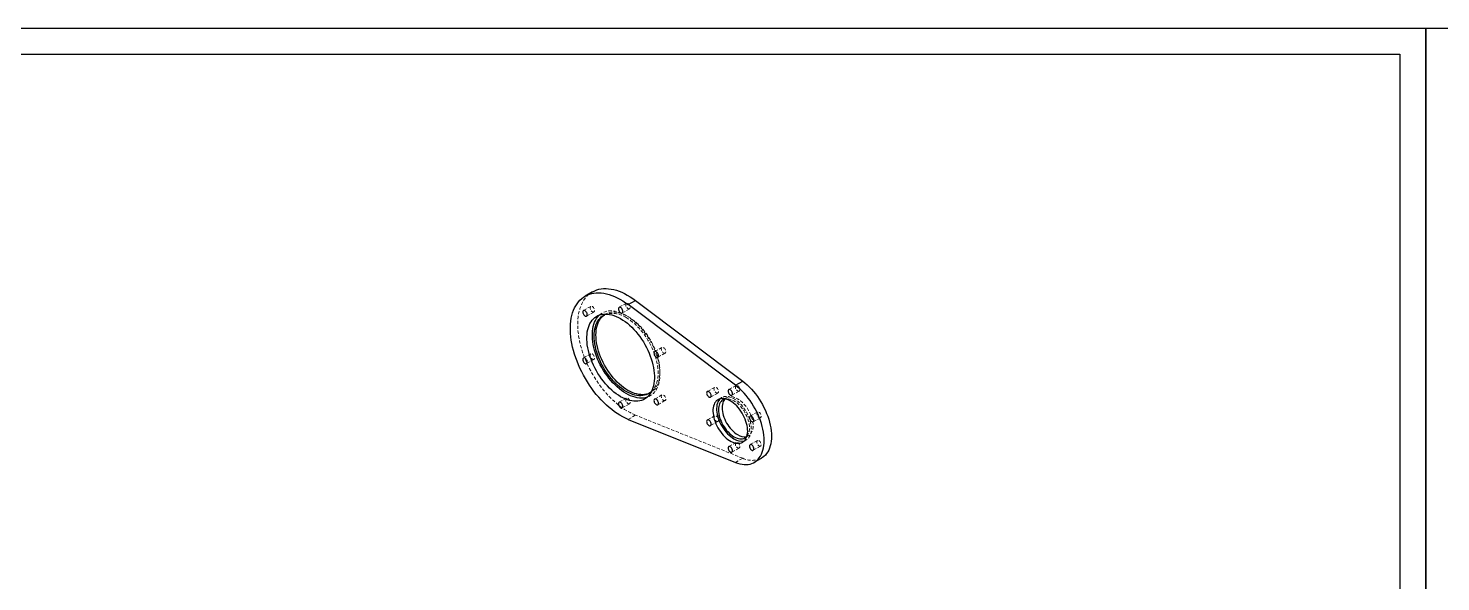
# Model space of a CAD drawing. Header units: millimetres. Extents: x 0 to 7560, y -1188 to 891.
# Drawn here: x 3659 to 4206, y -808 to -594 of the extents above; entities that cross this region are included whole.
import ezdxf

# ---------------------------------------------------------------- set-up
doc = ezdxf.new("R2010")
doc.units = ezdxf.units.MM
doc.linetypes.add('CENTER', pattern=[10.16, 6.35, -1.27, 1.27, -1.27])
doc.linetypes.add('HIDDEN', pattern=[1.905, 1.27, -0.635])
doc.layers.get('0').update_dxf_attribs({"lineweight": 50})
doc.layers.add('중심선', color=1, linetype='CENTER', lineweight=25)

msp = doc.modelspace()

# ---------------------------------------------------------------- linework, layer by layer
at = {"color": 7, "linetype": 'Continuous', "lineweight": 25}
for p, q in [((3877.773, -695.823), (3874.945, -697.456)), ((3891.611, -700.755), (3894.439, -699.123)), ((3894.439, -699.123), (3935.911, -730.33)), ((3933.082, -731.962), (3891.611, -700.755)), ((3933.082, -731.962), (3935.911, -730.33)), ((3891.611, -745.157), (3933.082, -761.833)), ((3940.369, -761.787), (3943.198, -760.154))]:
    msp.add_line(p, q, dxfattribs=at)
at = {"color": 7, "linetype": 'HIDDEN', "lineweight": 18}
for p, q in [((3877.119, -701.417), (3874.29, -703.05)), ((3875.54, -705.215), (3878.369, -703.582)), ((3881.566, -704.026), (3879.445, -705.251)), ((3882.773, -704.484), (3882.066, -704.892)), ((3890.897, -700.185), (3888.069, -701.818)), ((3889.319, -703.983), (3892.147, -702.35)), ((3877.119, -719.789), (3874.29, -721.422)), ((3904.676, -717.325), (3901.847, -718.958)), ((3903.097, -721.123), (3905.926, -719.49)), ((3875.54, -723.587), (3878.369, -721.954)), ((3933.324, -732.026), (3930.495, -733.659)), ((3890.897, -736.929), (3888.069, -738.562)), ((3897.943, -737.294), (3900.064, -736.07)), ((3899.564, -735.204), (3900.272, -734.795)), ((3904.676, -735.697), (3901.847, -737.33)), ((3925.057, -732.765), (3922.228, -734.398)), ((3923.478, -736.563), (3926.307, -734.93)), ((3927.785, -736.721), (3926.371, -737.537)), ((3929.699, -736.77), (3928.285, -737.587)), ((3931.745, -735.824), (3934.574, -734.191)), ((3889.319, -740.727), (3892.147, -739.094)), ((3903.097, -739.495), (3905.926, -737.862)), ((3941.591, -742.31), (3938.762, -743.943)), ((3891.611, -745.157), (3894.439, -743.524)), ((3935.911, -760.2), (3894.439, -743.524)), ((3925.057, -743.789), (3922.228, -745.421)), ((3923.478, -747.586), (3926.307, -745.954)), ((3940.012, -746.108), (3942.841, -744.475)), ((3933.324, -754.073), (3930.495, -755.705)), ((3935.87, -753.992), (3937.284, -753.176)), ((3936.784, -752.31), (3938.198, -751.493)), ((3941.591, -753.333), (3938.762, -754.966)), ((3931.745, -757.871), (3934.574, -756.238)), ((3940.012, -757.131), (3942.841, -755.499)), ((3933.082, -761.833), (3935.911, -760.2))]:
    msp.add_line(p, q, dxfattribs=at)
at = {"color": 7, "linetype": 'Continuous', "lineweight": 25, "flags": 128}
for points in [[(3891.611, -745.157), (3890.556, -744.699), (3889.496, -744.171), (3888.434, -743.575), (3887.372, -742.912), (3886.315, -742.185), (3885.264, -741.395), (3884.224, -740.545), (3883.197, -739.638), (3882.186, -738.676), (3881.195, -737.661), (3880.226, -736.598), (3879.283, -735.489), (3878.367, -734.338), (3877.483, -733.148), (3876.632, -731.922), (3875.817, -730.664), (3875.04, -729.379), (3874.304, -728.069), (3873.611, -726.739), (3872.963, -725.392), (3872.363, -724.034), (3871.81, -722.667), (3871.309, -721.295), (3870.859, -719.924), (3870.462, -718.557), (3870.12, -717.198), (3869.833, -715.851), (3869.603, -714.52), (3869.43, -713.21), (3869.314, -711.923), (3869.256, -710.664), (3869.256, -709.438), (3869.314, -708.246), (3869.43, -707.093), (3869.603, -705.983), (3869.833, -704.918), (3870.12, -703.902), (3870.462, -702.938), (3870.859, -702.029), (3871.309, -701.177), (3871.81, -700.385), (3872.363, -699.656), (3872.963, -698.991), (3873.611, -698.392), (3874.304, -697.862), (3875.04, -697.402), (3875.817, -697.013), (3876.632, -696.696), (3877.483, -696.453), (3878.367, -696.284), (3879.283, -696.19), (3880.226, -696.17), (3881.195, -696.225), (3882.186, -696.356), (3883.197, -696.56), (3884.224, -696.838), (3885.264, -697.19), (3886.315, -697.613), (3887.372, -698.107), (3888.434, -698.669), (3889.496, -699.3), (3890.556, -699.996), (3891.611, -700.755)], [(3877.773, -695.823), (3877.869, -695.769), (3878.645, -695.38), (3879.46, -695.064), (3880.311, -694.82), (3881.196, -694.651), (3882.111, -694.557), (3883.055, -694.537), (3884.023, -694.593), (3885.015, -694.723), (3886.025, -694.927), (3887.052, -695.206), (3888.092, -695.557), (3889.143, -695.98), (3890.201, -696.474), (3891.262, -697.037), (3892.325, -697.667), (3893.385, -698.363), (3894.439, -699.123)], [(3874.915, -705.153), (3875.144, -705.25), (3875.357, -705.271), (3875.54, -705.215), (3875.681, -705.085), (3875.769, -704.889), (3875.799, -704.643), (3875.769, -704.361), (3875.681, -704.064), (3875.54, -703.771), (3875.357, -703.503), (3875.144, -703.278), (3874.915, -703.112), (3874.687, -703.014), (3874.474, -702.993), (3874.29, -703.05), (3874.15, -703.18), (3874.062, -703.375), (3874.032, -703.622), (3874.062, -703.904), (3874.15, -704.201), (3874.29, -704.493), (3874.474, -704.761), (3874.687, -704.986), (3874.915, -705.153)], [(3888.694, -706.166), (3889.568, -706.705), (3890.437, -707.308), (3891.299, -707.973), (3892.15, -708.698), (3892.985, -709.479), (3893.801, -710.313), (3894.594, -711.196), (3895.36, -712.124), (3896.097, -713.092), (3896.801, -714.097), (3897.469, -715.135), (3898.097, -716.199), (3898.684, -717.287), (3899.225, -718.392), (3899.72, -719.51), (3900.166, -720.635), (3900.56, -721.764), (3900.901, -722.89), (3901.188, -724.01), (3901.419, -725.117), (3901.593, -726.206), (3901.71, -727.274), (3901.768, -728.315), (3901.768, -729.325), (3901.71, -730.298), (3901.593, -731.232), (3901.419, -732.12), (3901.188, -732.961), (3900.901, -733.749), (3900.56, -734.481), (3900.166, -735.155), (3899.72, -735.766), (3899.225, -736.313), (3898.684, -736.792), (3898.097, -737.202), (3897.469, -737.541), (3896.801, -737.808), (3896.097, -738), (3895.36, -738.118), (3894.594, -738.161), (3893.801, -738.128), (3892.985, -738.02), (3892.15, -737.837), (3891.299, -737.58), (3890.437, -737.25), (3889.568, -736.849), (3888.694, -736.378), (3887.82, -735.84), (3886.95, -735.237), (3886.088, -734.572), (3885.238, -733.847), (3884.403, -733.065), (3883.587, -732.232), (3882.794, -731.349), (3882.027, -730.421), (3881.29, -729.453), (3880.587, -728.447), (3879.919, -727.41), (3879.291, -726.346), (3878.704, -725.258), (3878.162, -724.153), (3877.668, -723.035), (3877.222, -721.91), (3876.828, -720.781), (3876.486, -719.654), (3876.2, -718.535), (3875.969, -717.428), (3875.795, -716.338), (3875.678, -715.271), (3875.62, -714.23), (3875.62, -713.22), (3875.678, -712.247), (3875.795, -711.313), (3875.969, -710.425), (3876.2, -709.584), (3876.486, -708.796), (3876.828, -708.064), (3877.222, -707.39), (3877.668, -706.779), (3878.162, -706.232), (3878.704, -705.753), (3879.291, -705.342), (3879.919, -705.003), (3880.587, -704.737), (3881.29, -704.545), (3882.027, -704.427), (3882.794, -704.384), (3883.587, -704.417), (3884.403, -704.525), (3885.238, -704.708), (3886.088, -704.965), (3886.95, -705.295), (3887.82, -705.696), (3888.694, -706.166)], [(3898.943, -736.576), (3898.922, -736.583), (3898.219, -736.776), (3897.482, -736.894), (3896.715, -736.936), (3895.922, -736.903), (3895.106, -736.795), (3894.271, -736.612), (3893.421, -736.355), (3892.559, -736.026), (3891.689, -735.625), (3890.815, -735.154), (3889.941, -734.616), (3889.072, -734.013), (3888.21, -733.347), (3887.359, -732.622), (3886.524, -731.841), (3885.708, -731.007), (3884.915, -730.124), (3884.149, -729.197), (3883.412, -728.228), (3882.708, -727.223), (3882.04, -726.186), (3881.412, -725.121), (3880.825, -724.034), (3880.284, -722.929), (3879.789, -721.811), (3879.343, -720.685), (3878.949, -719.556), (3878.608, -718.43), (3878.321, -717.311), (3878.09, -716.204), (3877.916, -715.114), (3877.799, -714.046), (3877.741, -713.005), (3877.741, -711.996), (3877.799, -711.022), (3877.916, -710.089), (3878.09, -709.2), (3878.321, -708.36), (3878.608, -707.571), (3878.949, -706.839), (3879.343, -706.166), (3879.789, -705.554), (3880.284, -705.008), (3880.566, -704.744)], [(3900.561, -734.479), (3900.414, -734.607), (3899.859, -735.022), (3899.261, -735.367), (3898.624, -735.641), (3897.951, -735.841), (3897.245, -735.969), (3896.508, -736.022), (3895.745, -736), (3894.959, -735.904), (3894.154, -735.735), (3893.333, -735.492), (3892.5, -735.177), (3891.66, -734.791), (3890.815, -734.337), (3889.971, -733.816), (3889.13, -733.231), (3888.298, -732.585), (3887.477, -731.88), (3886.671, -731.12), (3885.885, -730.308), (3885.122, -729.449), (3884.386, -728.545), (3883.679, -727.602), (3883.006, -726.624), (3882.369, -725.615), (3881.772, -724.58), (3881.216, -723.524), (3880.706, -722.452), (3880.242, -721.369), (3879.828, -720.279), (3879.465, -719.189), (3879.155, -718.102), (3878.9, -717.024), (3878.7, -715.961), (3878.556, -714.917), (3878.47, -713.896), (3878.441, -712.904), (3878.47, -711.946), (3878.556, -711.025), (3878.7, -710.146), (3878.9, -709.314), (3879.155, -708.531), (3879.465, -707.803), (3879.828, -707.131), (3880.242, -706.52), (3880.706, -705.971), (3881.216, -705.489), (3881.772, -705.074), (3882.369, -704.729), (3883.006, -704.455), (3883.191, -704.391)], [(3899.911, -734.987), (3899.332, -735.232), (3898.658, -735.433), (3897.952, -735.561), (3897.215, -735.614), (3896.452, -735.592), (3895.666, -735.496), (3894.861, -735.327), (3894.04, -735.084), (3893.207, -734.769), (3892.367, -734.383), (3891.522, -733.929), (3890.678, -733.408), (3889.837, -732.823), (3889.005, -732.177), (3888.184, -731.472), (3887.378, -730.712), (3886.592, -729.9), (3885.829, -729.041), (3885.093, -728.137), (3884.386, -727.194), (3883.713, -726.216), (3883.076, -725.207), (3882.479, -724.172), (3881.923, -723.116), (3881.413, -722.044), (3880.949, -720.961), (3880.535, -719.871), (3880.172, -718.78), (3879.862, -717.694), (3879.607, -716.616), (3879.407, -715.553), (3879.263, -714.508), (3879.177, -713.488), (3879.148, -712.496), (3879.177, -711.538), (3879.263, -710.617), (3879.407, -709.738), (3879.607, -708.906), (3879.862, -708.123), (3880.172, -707.395), (3880.535, -706.723), (3880.949, -706.111), (3881.413, -705.563), (3881.923, -705.08), (3882.427, -704.7)], [(3888.694, -703.921), (3888.923, -704.018), (3889.136, -704.039), (3889.319, -703.983), (3889.459, -703.853), (3889.548, -703.657), (3889.578, -703.411), (3889.548, -703.129), (3889.459, -702.832), (3889.319, -702.539), (3889.136, -702.271), (3888.923, -702.046), (3888.694, -701.88), (3888.465, -701.782), (3888.252, -701.761), (3888.069, -701.818), (3887.928, -701.948), (3887.84, -702.143), (3887.81, -702.39), (3887.84, -702.672), (3887.928, -702.969), (3888.069, -703.261), (3888.252, -703.529), (3888.465, -703.754), (3888.694, -703.921)], [(3902.472, -721.061), (3902.701, -721.158), (3902.914, -721.18), (3903.097, -721.123), (3903.238, -720.993), (3903.326, -720.797), (3903.356, -720.551), (3903.326, -720.269), (3903.238, -719.972), (3903.097, -719.68), (3902.914, -719.412), (3902.701, -719.187), (3902.472, -719.02), (3902.243, -718.922), (3902.03, -718.901), (3901.847, -718.958), (3901.707, -719.088), (3901.618, -719.283), (3901.588, -719.53), (3901.618, -719.812), (3901.707, -720.109), (3901.847, -720.401), (3902.03, -720.669), (3902.243, -720.894), (3902.472, -721.061)], [(3874.915, -723.525), (3875.144, -723.622), (3875.357, -723.643), (3875.54, -723.587), (3875.681, -723.457), (3875.769, -723.261), (3875.799, -723.015), (3875.769, -722.733), (3875.681, -722.436), (3875.54, -722.144), (3875.357, -721.876), (3875.144, -721.651), (3874.915, -721.484), (3874.687, -721.386), (3874.474, -721.365), (3874.29, -721.422), (3874.15, -721.552), (3874.062, -721.747), (3874.032, -721.994), (3874.062, -722.276), (3874.15, -722.573), (3874.29, -722.865), (3874.474, -723.133), (3874.687, -723.358), (3874.915, -723.525)], [(3933.082, -761.833), (3933.952, -762.147), (3934.809, -762.387), (3935.648, -762.551), (3936.467, -762.638), (3937.262, -762.648), (3938.028, -762.581), (3938.763, -762.436), (3939.463, -762.216), (3940.125, -761.92), (3940.746, -761.551), (3941.322, -761.109), (3941.852, -760.597), (3942.333, -760.018), (3942.763, -759.373), (3943.139, -758.666), (3943.461, -757.9), (3943.726, -757.079), (3943.933, -756.205), (3944.082, -755.284), (3944.172, -754.32), (3944.202, -753.316), (3944.172, -752.278), (3944.082, -751.21), (3943.933, -750.118), (3943.726, -749.005), (3943.461, -747.878), (3943.139, -746.74), (3942.763, -745.599), (3942.333, -744.458), (3941.852, -743.323), (3941.322, -742.199), (3940.746, -741.092), (3940.125, -740.006), (3939.463, -738.946), (3938.763, -737.918), (3938.028, -736.925), (3937.262, -735.973), (3936.467, -735.065), (3935.648, -734.207), (3934.809, -733.401), (3933.952, -732.652), (3933.082, -731.962)], [(3935.911, -730.33), (3936.78, -731.019), (3937.637, -731.768), (3938.477, -732.574), (3939.296, -733.432), (3940.09, -734.34), (3940.857, -735.292), (3941.592, -736.285), (3942.292, -737.313), (3942.954, -738.373), (3943.574, -739.459), (3944.151, -740.566), (3944.681, -741.69), (3945.162, -742.825), (3945.591, -743.966), (3945.968, -745.108), (3946.289, -746.245), (3946.554, -747.372), (3946.762, -748.485), (3946.911, -749.578), (3947, -750.646), (3947.03, -751.684), (3947, -752.687), (3946.911, -753.652), (3946.762, -754.573), (3946.554, -755.446), (3946.289, -756.267), (3945.968, -757.033), (3945.591, -757.74), (3945.162, -758.385), (3944.681, -758.965), (3944.151, -759.476), (3943.574, -759.918), (3943.198, -760.154)], [(3902.472, -739.433), (3902.701, -739.531), (3902.914, -739.552), (3903.097, -739.495), (3903.238, -739.365), (3903.326, -739.17), (3903.356, -738.923), (3903.326, -738.641), (3903.238, -738.344), (3903.097, -738.052), (3902.914, -737.784), (3902.701, -737.559), (3902.472, -737.392), (3902.243, -737.295), (3902.03, -737.274), (3901.847, -737.33), (3901.707, -737.46), (3901.618, -737.656), (3901.588, -737.902), (3901.618, -738.184), (3901.707, -738.481), (3901.847, -738.774), (3902.03, -739.041), (3902.243, -739.266), (3902.472, -739.433)], [(3922.853, -736.501), (3923.082, -736.599), (3923.295, -736.62), (3923.478, -736.563), (3923.619, -736.433), (3923.707, -736.238), (3923.737, -735.991), (3923.707, -735.709), (3923.619, -735.412), (3923.478, -735.12), (3923.295, -734.852), (3923.082, -734.627), (3922.853, -734.46), (3922.624, -734.363), (3922.411, -734.342), (3922.228, -734.398), (3922.088, -734.528), (3921.999, -734.724), (3921.969, -734.97), (3921.999, -735.252), (3922.088, -735.549), (3922.228, -735.842), (3922.411, -736.109), (3922.624, -736.334), (3922.853, -736.501)], [(3931.12, -738.008), (3930.491, -737.678), (3929.868, -737.421), (3929.255, -737.236), (3928.659, -737.126), (3928.085, -737.092), (3927.537, -737.135), (3927.02, -737.253), (3926.54, -737.446), (3926.1, -737.712), (3925.704, -738.049), (3925.356, -738.454), (3925.058, -738.923), (3924.814, -739.452), (3924.625, -740.037), (3924.493, -740.672), (3924.419, -741.351), (3924.405, -742.07), (3924.449, -742.821), (3924.552, -743.597), (3924.712, -744.393), (3924.929, -745.201), (3925.201, -746.014), (3925.524, -746.825), (3925.896, -747.626), (3926.315, -748.411), (3926.776, -749.173), (3927.274, -749.905), (3927.807, -750.6), (3928.369, -751.253), (3928.955, -751.858), (3929.56, -752.409), (3930.178, -752.901), (3930.805, -753.332), (3931.435, -753.695), (3932.062, -753.989), (3932.681, -754.21), (3933.286, -754.358), (3933.872, -754.43), (3934.433, -754.425), (3934.966, -754.345), (3935.465, -754.189), (3935.926, -753.959), (3936.344, -753.657), (3936.717, -753.286), (3937.04, -752.849), (3937.311, -752.349), (3937.528, -751.792), (3937.689, -751.181), (3937.792, -750.523), (3937.836, -749.823), (3937.821, -749.088), (3937.747, -748.323), (3937.616, -747.536), (3937.427, -746.733), (3937.182, -745.922), (3936.885, -745.109), (3936.536, -744.302), (3936.14, -743.508), (3935.7, -742.734), (3935.22, -741.987), (3934.704, -741.272), (3934.156, -740.597), (3933.581, -739.968), (3932.985, -739.389), (3932.373, -738.867), (3931.749, -738.405), (3931.12, -738.008)], [(3927.131, -737.221), (3926.938, -737.427), (3926.615, -737.864), (3926.343, -738.364), (3926.127, -738.921), (3925.966, -739.532), (3925.863, -740.19), (3925.819, -740.89), (3925.834, -741.625), (3925.907, -742.39), (3926.039, -743.177), (3926.228, -743.98), (3926.472, -744.791), (3926.77, -745.604), (3927.118, -746.411), (3927.514, -747.205), (3927.954, -747.979), (3928.435, -748.726), (3928.951, -749.441), (3929.499, -750.116), (3930.073, -750.745), (3930.669, -751.324), (3931.282, -751.846), (3931.905, -752.308), (3932.534, -752.705)], [(3929.262, -737.237), (3929.195, -737.25), (3928.721, -737.382), (3928.284, -737.587), (3927.888, -737.863), (3927.537, -738.207), (3927.234, -738.616), (3926.982, -739.087), (3926.783, -739.613), (3926.64, -740.191), (3926.553, -740.815), (3926.524, -741.479), (3926.553, -742.176), (3926.64, -742.899), (3926.783, -743.643), (3926.982, -744.399), (3927.234, -745.16), (3927.537, -745.919), (3927.888, -746.669), (3928.284, -747.403), (3928.721, -748.112), (3929.195, -748.791), (3929.701, -749.434), (3930.234, -750.033), (3930.79, -750.583), (3931.362, -751.079), (3931.945, -751.515), (3932.534, -751.889)], [(3929.051, -737.281), (3928.951, -737.391), (3928.648, -737.8), (3928.396, -738.27), (3928.197, -738.797), (3928.054, -739.375), (3927.967, -739.999), (3927.938, -740.662), (3927.967, -741.359), (3928.054, -742.083), (3928.197, -742.826), (3928.396, -743.582), (3928.648, -744.344), (3928.951, -745.103), (3929.303, -745.853), (3929.699, -746.586), (3930.136, -747.296), (3930.609, -747.975), (3931.115, -748.617), (3931.649, -749.216), (3932.204, -749.766), (3932.776, -750.262), (3933.36, -750.699), (3933.949, -751.072)], [(3931.12, -735.762), (3931.349, -735.859), (3931.562, -735.88), (3931.745, -735.824), (3931.886, -735.694), (3931.974, -735.498), (3932.004, -735.252), (3931.974, -734.97), (3931.886, -734.673), (3931.745, -734.38), (3931.562, -734.113), (3931.349, -733.888), (3931.12, -733.721), (3930.891, -733.623), (3930.678, -733.602), (3930.495, -733.659), (3930.355, -733.789), (3930.266, -733.984), (3930.236, -734.231), (3930.266, -734.513), (3930.355, -734.81), (3930.495, -735.102), (3930.678, -735.37), (3930.891, -735.595), (3931.12, -735.762)], [(3888.694, -740.665), (3888.923, -740.763), (3889.136, -740.784), (3889.319, -740.727), (3889.459, -740.597), (3889.548, -740.402), (3889.578, -740.155), (3889.548, -739.873), (3889.459, -739.576), (3889.319, -739.284), (3889.136, -739.016), (3888.923, -738.791), (3888.694, -738.624), (3888.465, -738.527), (3888.252, -738.506), (3888.069, -738.562), (3887.928, -738.692), (3887.84, -738.888), (3887.81, -739.134), (3887.84, -739.416), (3887.928, -739.713), (3888.069, -740.006), (3888.252, -740.273), (3888.465, -740.498), (3888.694, -740.665)], [(3922.853, -747.525), (3923.082, -747.622), (3923.295, -747.643), (3923.478, -747.586), (3923.619, -747.456), (3923.707, -747.261), (3923.737, -747.014), (3923.707, -746.733), (3923.619, -746.435), (3923.478, -746.143), (3923.295, -745.875), (3923.082, -745.65), (3922.853, -745.483), (3922.624, -745.386), (3922.411, -745.365), (3922.228, -745.421), (3922.088, -745.552), (3921.999, -745.747), (3921.969, -745.994), (3921.999, -746.275), (3922.088, -746.572), (3922.228, -746.865), (3922.411, -747.133), (3922.624, -747.358), (3922.853, -747.525)], [(3939.387, -746.046), (3939.616, -746.143), (3939.829, -746.165), (3940.012, -746.108), (3940.153, -745.978), (3940.241, -745.783), (3940.271, -745.536), (3940.241, -745.254), (3940.153, -744.957), (3940.012, -744.665), (3939.829, -744.397), (3939.616, -744.172), (3939.387, -744.005), (3939.158, -743.908), (3938.945, -743.886), (3938.762, -743.943), (3938.622, -744.073), (3938.533, -744.268), (3938.503, -744.515), (3938.533, -744.797), (3938.622, -745.094), (3938.762, -745.386), (3938.945, -745.654), (3939.158, -745.879), (3939.387, -746.046)], [(3932.534, -751.889), (3933.124, -752.196), (3933.707, -752.432), (3934.279, -752.597), (3934.835, -752.688), (3935.368, -752.705), (3935.874, -752.647), (3936.347, -752.515), (3936.784, -752.309), (3937.181, -752.033), (3937.532, -751.689), (3937.575, -751.638)], [(3931.12, -757.809), (3931.349, -757.906), (3931.562, -757.927), (3931.745, -757.871), (3931.886, -757.74), (3931.974, -757.545), (3932.004, -757.298), (3931.974, -757.017), (3931.886, -756.72), (3931.745, -756.427), (3931.562, -756.159), (3931.349, -755.934), (3931.12, -755.767), (3930.891, -755.67), (3930.678, -755.649), (3930.495, -755.705), (3930.355, -755.836), (3930.266, -756.031), (3930.236, -756.278), (3930.266, -756.559), (3930.355, -756.856), (3930.495, -757.149), (3930.678, -757.417), (3930.891, -757.642), (3931.12, -757.809)], [(3939.387, -757.069), (3939.616, -757.167), (3939.829, -757.188), (3940.012, -757.131), (3940.153, -757.001), (3940.241, -756.806), (3940.271, -756.559), (3940.241, -756.277), (3940.153, -755.98), (3940.012, -755.688), (3939.829, -755.42), (3939.616, -755.195), (3939.387, -755.028), (3939.158, -754.931), (3938.945, -754.91), (3938.762, -754.966), (3938.622, -755.097), (3938.533, -755.292), (3938.503, -755.539), (3938.533, -755.82), (3938.622, -756.117), (3938.762, -756.41), (3938.945, -756.678), (3939.158, -756.903), (3939.387, -757.069)]]:
    msp.add_lwpolyline(points, dxfattribs=at)
at = {"color": 7, "linetype": 'HIDDEN', "lineweight": 18, "flags": 128}
for points in [[(3894.439, -743.524), (3893.385, -743.066), (3892.325, -742.539), (3891.262, -741.942), (3890.201, -741.28), (3889.143, -740.552), (3888.092, -739.762), (3887.052, -738.913), (3886.025, -738.005), (3885.015, -737.043), (3884.023, -736.029), (3883.055, -734.966), (3882.111, -733.857), (3881.196, -732.705), (3880.311, -731.515), (3879.46, -730.289), (3878.645, -729.031), (3877.869, -727.746), (3877.133, -726.436), (3876.44, -725.106), (3875.792, -723.759), (3875.191, -722.401), (3874.639, -721.034), (3874.137, -719.663), (3873.687, -718.291), (3873.291, -716.924), (3872.949, -715.565), (3872.662, -714.218), (3872.431, -712.887), (3872.258, -711.577), (3872.142, -710.29), (3872.084, -709.032), (3872.084, -707.805), (3872.142, -706.613), (3872.258, -705.46), (3872.431, -704.35), (3872.662, -703.285), (3872.949, -702.269), (3873.291, -701.305), (3873.687, -700.396), (3874.137, -699.544), (3874.639, -698.752), (3875.191, -698.023), (3875.792, -697.358), (3876.44, -696.759), (3877.133, -696.229), (3877.773, -695.823)], [(3877.744, -703.52), (3877.973, -703.617), (3878.186, -703.639), (3878.369, -703.582), (3878.509, -703.452), (3878.598, -703.256), (3878.628, -703.01), (3878.598, -702.728), (3878.509, -702.431), (3878.369, -702.139), (3878.186, -701.871), (3877.973, -701.646), (3877.744, -701.479), (3877.515, -701.381), (3877.302, -701.36), (3877.119, -701.417), (3876.978, -701.547), (3876.89, -701.742), (3876.86, -701.989), (3876.89, -702.271), (3876.978, -702.568), (3877.119, -702.86), (3877.302, -703.128), (3877.515, -703.353), (3877.744, -703.52)], [(3880.566, -704.744), (3880.825, -704.528), (3881.412, -704.118), (3882.04, -703.779), (3882.708, -703.512), (3883.412, -703.32), (3884.149, -703.202), (3884.915, -703.16), (3885.708, -703.192), (3886.524, -703.3), (3887.359, -703.483), (3888.21, -703.74), (3889.072, -704.07), (3889.941, -704.471), (3890.815, -704.942)], [(3882.427, -704.7), (3882.479, -704.666), (3883.076, -704.321), (3883.713, -704.047), (3884.386, -703.846), (3885.093, -703.719), (3885.829, -703.666), (3886.592, -703.687), (3887.378, -703.783), (3888.184, -703.953), (3889.005, -704.196), (3889.837, -704.511), (3890.678, -704.896), (3891.522, -705.35)], [(3891.522, -702.288), (3891.751, -702.385), (3891.964, -702.407), (3892.147, -702.35), (3892.288, -702.22), (3892.376, -702.024), (3892.406, -701.778), (3892.376, -701.496), (3892.288, -701.199), (3892.147, -700.907), (3891.964, -700.639), (3891.751, -700.414), (3891.522, -700.247), (3891.293, -700.149), (3891.08, -700.128), (3890.897, -700.185), (3890.757, -700.315), (3890.668, -700.51), (3890.638, -700.757), (3890.668, -701.039), (3890.757, -701.336), (3890.897, -701.628), (3891.08, -701.896), (3891.293, -702.121), (3891.522, -702.288)], [(3890.815, -704.942), (3891.689, -705.48), (3892.559, -706.083), (3893.421, -706.749), (3894.271, -707.474), (3895.106, -708.255), (3895.922, -709.089), (3896.715, -709.971), (3897.482, -710.899), (3898.219, -711.868), (3898.922, -712.873), (3899.59, -713.91), (3900.218, -714.975), (3900.805, -716.062), (3901.347, -717.167), (3901.841, -718.285), (3902.287, -719.411), (3902.681, -720.539), (3903.023, -721.666), (3903.309, -722.785), (3903.54, -723.892), (3903.714, -724.982), (3903.831, -726.05), (3903.889, -727.091), (3903.889, -728.1), (3903.831, -729.074), (3903.714, -730.007), (3903.54, -730.896), (3903.309, -731.736), (3903.023, -732.524), (3902.681, -733.257), (3902.287, -733.93), (3901.841, -734.541), (3901.347, -735.088), (3900.805, -735.568), (3900.218, -735.978), (3899.59, -736.317), (3898.943, -736.576)], [(3890.815, -705.758), (3891.66, -706.279), (3892.5, -706.864), (3893.333, -707.511), (3894.154, -708.216), (3894.959, -708.976), (3895.745, -709.787), (3896.508, -710.647), (3897.245, -711.55), (3897.951, -712.493), (3898.624, -713.472), (3899.261, -714.48), (3899.859, -715.515), (3900.414, -716.571), (3900.925, -717.643), (3901.388, -718.727), (3901.802, -719.816), (3902.165, -720.907), (3902.475, -721.994), (3902.731, -723.071), (3902.931, -724.135), (3903.074, -725.179), (3903.161, -726.2), (3903.19, -727.191), (3903.161, -728.15), (3903.074, -729.071), (3902.931, -729.949), (3902.731, -730.782), (3902.475, -731.564), (3902.165, -732.293), (3901.802, -732.965), (3901.388, -733.576), (3900.925, -734.124), (3900.561, -734.479)], [(3891.522, -705.35), (3892.367, -705.871), (3893.207, -706.456), (3894.04, -707.102), (3894.861, -707.807), (3895.666, -708.567), (3896.452, -709.379), (3897.215, -710.239), (3897.952, -711.142), (3898.658, -712.085), (3899.332, -713.063), (3899.968, -714.072), (3900.566, -715.107), (3901.121, -716.163), (3901.632, -717.235), (3902.095, -718.319), (3902.509, -719.408), (3902.872, -720.499), (3903.182, -721.585), (3903.438, -722.663), (3903.638, -723.727), (3903.781, -724.771), (3903.868, -725.791), (3903.897, -726.783), (3903.868, -727.742), (3903.781, -728.662), (3903.638, -729.541), (3903.438, -730.374), (3903.182, -731.156), (3902.872, -731.885), (3902.509, -732.556), (3902.095, -733.168), (3901.632, -733.716), (3901.121, -734.199), (3900.566, -734.614), (3899.968, -734.959), (3899.911, -734.987)], [(3877.744, -721.892), (3877.973, -721.99), (3878.186, -722.011), (3878.369, -721.954), (3878.509, -721.824), (3878.598, -721.629), (3878.628, -721.382), (3878.598, -721.1), (3878.509, -720.803), (3878.369, -720.511), (3878.186, -720.243), (3877.973, -720.018), (3877.744, -719.851), (3877.515, -719.754), (3877.302, -719.733), (3877.119, -719.789), (3876.978, -719.919), (3876.89, -720.115), (3876.86, -720.361), (3876.89, -720.643), (3876.978, -720.94), (3877.119, -721.233), (3877.302, -721.5), (3877.515, -721.725), (3877.744, -721.892)], [(3905.301, -719.428), (3905.529, -719.526), (3905.743, -719.547), (3905.926, -719.49), (3906.066, -719.36), (3906.154, -719.165), (3906.185, -718.918), (3906.154, -718.636), (3906.066, -718.339), (3905.926, -718.047), (3905.743, -717.779), (3905.529, -717.554), (3905.301, -717.387), (3905.072, -717.29), (3904.859, -717.269), (3904.676, -717.325), (3904.535, -717.455), (3904.447, -717.651), (3904.417, -717.897), (3904.447, -718.179), (3904.535, -718.476), (3904.676, -718.769), (3904.859, -719.036), (3905.072, -719.261), (3905.301, -719.428)], [(3933.949, -734.129), (3934.177, -734.227), (3934.391, -734.248), (3934.574, -734.191), (3934.714, -734.061), (3934.802, -733.866), (3934.833, -733.619), (3934.802, -733.337), (3934.714, -733.04), (3934.574, -732.748), (3934.391, -732.48), (3934.177, -732.255), (3933.949, -732.088), (3933.72, -731.991), (3933.507, -731.97), (3933.324, -732.026), (3933.183, -732.156), (3933.095, -732.352), (3933.065, -732.598), (3933.095, -732.88), (3933.183, -733.177), (3933.324, -733.469), (3933.507, -733.737), (3933.72, -733.962), (3933.949, -734.129)], [(3891.522, -739.032), (3891.751, -739.13), (3891.964, -739.151), (3892.147, -739.094), (3892.288, -738.964), (3892.376, -738.769), (3892.406, -738.522), (3892.376, -738.24), (3892.288, -737.943), (3892.147, -737.651), (3891.964, -737.383), (3891.751, -737.158), (3891.522, -736.991), (3891.293, -736.894), (3891.08, -736.873), (3890.897, -736.929), (3890.757, -737.06), (3890.668, -737.255), (3890.638, -737.502), (3890.668, -737.783), (3890.757, -738.08), (3890.897, -738.373), (3891.08, -738.641), (3891.293, -738.866), (3891.522, -739.032)], [(3905.301, -737.8), (3905.529, -737.898), (3905.743, -737.919), (3905.926, -737.862), (3906.066, -737.732), (3906.154, -737.537), (3906.185, -737.29), (3906.154, -737.008), (3906.066, -736.711), (3905.926, -736.419), (3905.743, -736.151), (3905.529, -735.926), (3905.301, -735.759), (3905.072, -735.662), (3904.859, -735.641), (3904.676, -735.697), (3904.535, -735.828), (3904.447, -736.023), (3904.417, -736.27), (3904.447, -736.551), (3904.535, -736.848), (3904.676, -737.141), (3904.859, -737.409), (3905.072, -737.634), (3905.301, -737.8)], [(3925.682, -734.868), (3925.91, -734.966), (3926.124, -734.987), (3926.307, -734.93), (3926.447, -734.8), (3926.535, -734.605), (3926.566, -734.358), (3926.535, -734.076), (3926.447, -733.779), (3926.307, -733.487), (3926.124, -733.219), (3925.91, -732.994), (3925.682, -732.827), (3925.453, -732.73), (3925.24, -732.709), (3925.057, -732.765), (3924.916, -732.896), (3924.828, -733.091), (3924.798, -733.338), (3924.828, -733.619), (3924.916, -733.916), (3925.057, -734.209), (3925.24, -734.477), (3925.453, -734.702), (3925.682, -734.868)], [(3936.524, -753.492), (3936.634, -753.46), (3937.115, -753.267), (3937.555, -753.001), (3937.95, -752.664), (3938.299, -752.259), (3938.596, -751.79), (3938.841, -751.261), (3939.03, -750.676), (3939.162, -750.041), (3939.235, -749.362), (3939.25, -748.643), (3939.206, -747.892), (3939.103, -747.116), (3938.942, -746.32), (3938.725, -745.512), (3938.454, -744.699), (3938.131, -743.888), (3937.758, -743.087), (3937.34, -742.302), (3936.879, -741.54), (3936.38, -740.808), (3935.848, -740.113), (3935.286, -739.46), (3934.7, -738.855), (3934.095, -738.304), (3933.476, -737.811), (3932.849, -737.381), (3932.22, -737.018), (3931.593, -736.724), (3930.974, -736.502), (3930.369, -736.355), (3929.783, -736.283), (3929.221, -736.288), (3928.689, -736.368), (3928.19, -736.524), (3927.729, -736.754), (3927.311, -737.056), (3927.131, -737.221)], [(3937.432, -751.799), (3937.762, -751.698), (3938.199, -751.493), (3938.595, -751.217), (3938.946, -750.873), (3939.249, -750.464), (3939.502, -749.994), (3939.7, -749.467), (3939.844, -748.889), (3939.93, -748.265), (3939.959, -747.602), (3939.93, -746.905), (3939.844, -746.181), (3939.7, -745.437), (3939.502, -744.681), (3939.249, -743.92), (3938.946, -743.161), (3938.595, -742.411), (3938.199, -741.678), (3937.762, -740.968), (3937.288, -740.289), (3936.782, -739.646), (3936.249, -739.047), (3935.693, -738.497), (3935.121, -738.002), (3934.538, -737.565), (3933.949, -737.191), (3933.36, -736.885), (3932.776, -736.648), (3932.204, -736.483), (3931.649, -736.392), (3931.115, -736.375), (3930.609, -736.433), (3930.136, -736.566), (3929.699, -736.771), (3929.303, -737.047), (3929.051, -737.281)], [(3937.575, -751.638), (3937.835, -751.28), (3938.087, -750.81), (3938.286, -750.283), (3938.429, -749.705), (3938.516, -749.082), (3938.545, -748.418), (3938.516, -747.721), (3938.429, -746.997), (3938.286, -746.254), (3938.087, -745.498), (3937.835, -744.737), (3937.532, -743.977), (3937.181, -743.227), (3936.784, -742.494), (3936.347, -741.784), (3935.874, -741.105), (3935.368, -740.463), (3934.835, -739.864), (3934.279, -739.314), (3933.707, -738.818), (3933.124, -738.381), (3932.534, -738.008), (3931.945, -737.701), (3931.362, -737.464), (3930.79, -737.299), (3930.234, -737.208), (3929.701, -737.192), (3929.262, -737.237)], [(3942.216, -744.413), (3942.444, -744.511), (3942.658, -744.532), (3942.841, -744.475), (3942.981, -744.345), (3943.069, -744.15), (3943.1, -743.903), (3943.069, -743.621), (3942.981, -743.324), (3942.841, -743.032), (3942.658, -742.764), (3942.444, -742.539), (3942.216, -742.372), (3941.987, -742.275), (3941.774, -742.254), (3941.591, -742.31), (3941.45, -742.44), (3941.362, -742.636), (3941.332, -742.882), (3941.362, -743.164), (3941.45, -743.461), (3941.591, -743.754), (3941.774, -744.021), (3941.987, -744.247), (3942.216, -744.413)], [(3925.682, -745.892), (3925.91, -745.989), (3926.124, -746.01), (3926.307, -745.954), (3926.447, -745.823), (3926.535, -745.628), (3926.566, -745.381), (3926.535, -745.1), (3926.447, -744.803), (3926.307, -744.51), (3926.124, -744.242), (3925.91, -744.017), (3925.682, -743.85), (3925.453, -743.753), (3925.24, -743.732), (3925.057, -743.789), (3924.916, -743.919), (3924.828, -744.114), (3924.798, -744.361), (3924.828, -744.642), (3924.916, -744.94), (3925.057, -745.232), (3925.24, -745.5), (3925.453, -745.725), (3925.682, -745.892)], [(3933.949, -756.176), (3934.177, -756.273), (3934.391, -756.294), (3934.574, -756.238), (3934.714, -756.107), (3934.802, -755.912), (3934.833, -755.665), (3934.802, -755.384), (3934.714, -755.087), (3934.574, -754.794), (3934.391, -754.526), (3934.177, -754.301), (3933.949, -754.134), (3933.72, -754.037), (3933.507, -754.016), (3933.324, -754.073), (3933.183, -754.203), (3933.095, -754.398), (3933.065, -754.645), (3933.095, -754.926), (3933.183, -755.224), (3933.324, -755.516), (3933.507, -755.784), (3933.72, -756.009), (3933.949, -756.176)], [(3942.216, -755.437), (3942.444, -755.534), (3942.658, -755.555), (3942.841, -755.499), (3942.981, -755.368), (3943.069, -755.173), (3943.1, -754.926), (3943.069, -754.645), (3942.981, -754.348), (3942.841, -754.055), (3942.658, -753.787), (3942.444, -753.562), (3942.216, -753.395), (3941.987, -753.298), (3941.774, -753.277), (3941.591, -753.333), (3941.45, -753.464), (3941.362, -753.659), (3941.332, -753.906), (3941.362, -754.187), (3941.45, -754.484), (3941.591, -754.777), (3941.774, -755.045), (3941.987, -755.27), (3942.216, -755.437)]]:
    msp.add_lwpolyline(points, dxfattribs=at)
at = {"color": 7, "linetype": 'HIDDEN', "lineweight": 18}
for centre, radius, start, end in [((3885.458, -713.692), 9.573, 55.97221, 103.69544), ((3939.508, -752.803), 8.225, 244.06742, 296.65528)]:
    msp.add_arc(centre, radius, start, end, dxfattribs=at)
at = {"color": 7, "linetype": 'Continuous', "lineweight": 25}
for centre, radius, start, end in [((3935.451, -748.427), 5.178, 235.72199, 281.9634), ((3936.564, -747.245), 4.636, 235.65329, 280.7867)]:
    msp.add_arc(centre, radius, start, end, dxfattribs=at)
at = {"layer": '중심선', "linetype": 'ByBlock', "ltscale": 0.5}
for points in [[(3360.146, -593.768), (4200.146, -593.768), (4200.146, -1187.768), (3360.146, -1187.768)], [(4200.146, -593.768), (5040.146, -593.768), (5040.146, -1187.768), (4200.146, -1187.768)], [(3370.146, -603.768), (4190.146, -603.768), (4190.146, -1177.768), (3370.146, -1177.768)]]:
    msp.add_lwpolyline(points, close=True, dxfattribs=at)

doc.saveas('drawing.dxf')
